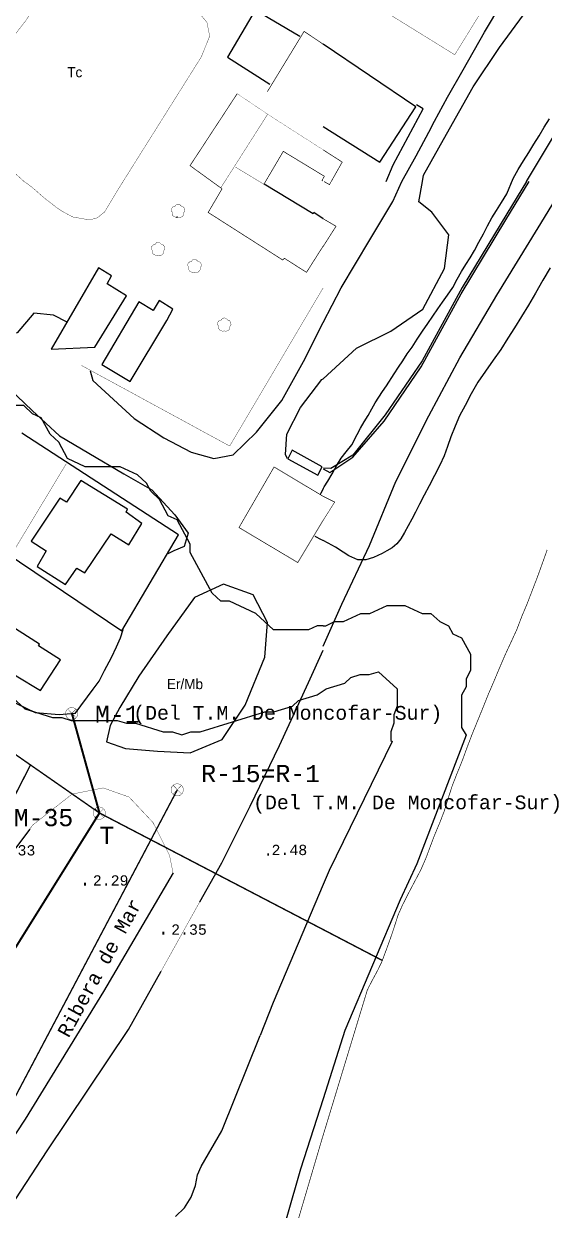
# Model space of a CAD drawing. Extents: x 743500 to 744300, y 4406200 to 4406700.
# Drawn here: x 743956.4 to 744032.2, y 4406350.3 to 4406523 of the extents above; entities that cross this region are included whole.
import ezdxf
from ezdxf.enums import TextEntityAlignment as Align

# ---------------------------------------------------------------- set-up
doc = ezdxf.new("R2010")
doc.units = 0
doc.header["$MEASUREMENT"] = 0
for name, color, linetype in [('10', 7, 'CONTINUOUS'), ('12', 7, 'CONTINUOUS'), ('13', 7, 'CONTINUOUS'), ('16', 7, 'CONTINUOUS'), ('18', 7, 'CONTINUOUS'), ('2', 7, 'CONTINUOUS'), ('21', 7, 'CONTINUOUS'), ('24', 7, 'CONTINUOUS'), ('32', 7, 'CONTINUOUS'), ('41', 7, 'CONTINUOUS'), ('42', 7, 'CONTINUOUS'), ('50', 7, 'CONTINUOUS'), ('51', 7, 'CONTINUOUS'), ('6', 7, 'CONTINUOUS')]:
    doc.layers.add(name, color=color, linetype=linetype)
doc.styles.add('MONOTXT', font='monotxt', dxfattribs={"height": 0.2})
doc.styles.get("Standard").update_dxf_attribs({"font": 'txt', "height": 0.2})

msp = doc.modelspace()

# ---------------------------------------------------------------- linework, layer by layer
at = {"layer": '10', "color": 7, "linetype": 'Continuous', "const_width": 0.05}
for points in [[(743963.4, 4406423.47), (743963.8299999998, 4406423.33), (743964.0199999998, 4406423.2), (743964.15, 4406423.03), (743964.26, 4406422.82), (743964.2899999998, 4406422.6), (743964.2899999998, 4406422.39), (743964.0999999999, 4406421.98), (743963.91, 4406421.82), (743963.7199999999, 4406421.71), (743963.5099999999, 4406421.66), (743963.2899999998, 4406421.66), (743963.07, 4406421.71), (743962.89, 4406421.82), (743962.6999999998, 4406421.98), (743962.51, 4406422.39), (743962.5300000001, 4406422.82), (743962.64, 4406423.03), (743962.7799999998, 4406423.2), (743962.97, 4406423.33), (743963.4, 4406423.47)], [(743962.8, 4406423.22), (743964.0499999998, 4406421.93)], [(743964.0199999998, 4406423.2), (743963.42, 4406422.58)], [(743978.76, 4406412.37), (743979.1900000002, 4406412.23), (743979.3799999999, 4406412.1), (743979.51, 4406411.93), (743979.6199999999, 4406411.72), (743979.6499999998, 4406411.5), (743979.6499999998, 4406411.29), (743979.4599999998, 4406410.88), (743979.27, 4406410.72), (743979.08, 4406410.61), (743978.8699999999, 4406410.56), (743978.65, 4406410.56), (743978.43, 4406410.61), (743978.25, 4406410.72), (743978.0600000002, 4406410.88), (743977.8699999999, 4406411.29), (743977.89, 4406411.72), (743978, 4406411.93), (743978.14, 4406412.1), (743978.33, 4406412.23), (743978.76, 4406412.37)], [(743979.3799999999, 4406412.1), (743978.14, 4406410.83)], [(743978.16, 4406412.12), (743979.4100000001, 4406410.83)], [(743967.4099999998, 4406408.97), (743967.8399999999, 4406408.83), (743968.03, 4406408.7), (743968.1600000001, 4406408.53), (743968.2699999998, 4406408.32), (743968.3000000002, 4406408.1), (743968.3000000002, 4406407.89), (743968.1099999999, 4406407.48), (743967.92, 4406407.32), (743967.73, 4406407.21), (743967.5199999998, 4406407.16), (743967.3000000002, 4406407.16), (743967.0799999998, 4406407.21), (743966.8999999998, 4406407.32), (743966.71, 4406407.48), (743966.52, 4406407.89), (743966.54, 4406408.32), (743966.6499999998, 4406408.53), (743966.79, 4406408.7), (743966.9799999999, 4406408.83), (743967.4099999998, 4406408.97)], [(743968.03, 4406408.7), (743966.79, 4406407.43)], [(743966.81, 4406408.72), (743968.06, 4406407.43)]]:
    msp.add_lwpolyline(points, dxfattribs=at)
at = {"layer": '12', "color": 7, "linetype": 'Continuous', "const_width": 0.2}
for points in [[(743846.95, 4406500), (743887.3099999998, 4406468.53), (743905.8499999999, 4406454.05), (743913.9, 4406446.23), (743934.41, 4406430.37), (743953.4, 4406417.85), (743967.44, 4406408.08), (743999.9999999999, 4406391.12)], [(743999.9999999999, 4406391.12), (744008.69, 4406386.59)]]:
    msp.add_lwpolyline(points, dxfattribs=at)
at = {"layer": '13', "color": 3, "linetype": 'Continuous', "const_width": 0.3}
for points in [[(743967.44, 4406408.08), (743963.42, 4406422.58)], [(743837.15, 4406200), (743843.4, 4406209.89), (743878.1299999999, 4406265.12), (743917.2299999999, 4406327.66), (743967.44, 4406408.08)]]:
    msp.add_lwpolyline(points, dxfattribs=at)
at = {"layer": '16', "color": 5, "linetype": 'Continuous', "const_width": 0.2}
msp.add_lwpolyline([(743978.79, 4406411.48), (743978.79, 4406411.48), (743942.89, 4406343.54), (743918.2499999999, 4406302.79), (743899.57, 4406273.13), (743852.5500000002, 4406200)], dxfattribs=at)
at = {"layer": '18', "color": 3, "linetype": 'Continuous', "const_width": 0.2}
msp.add_lwpolyline([(743866.2799999998, 4406257.78), (743901.23, 4406313.98), (743913.2800000001, 4406333.22), (743920.2499999999, 4406345.13), (743929.5, 4406361.27), (743942.14, 4406385.310000001), (743957.39, 4406415.060000001)], dxfattribs=at)
at = {"layer": '2', "color": 7, "linetype": 'Continuous'}
msp.add_3dface([(744299.9999999999, 4406200), (744299.9999999999, 4406700), (743500, 4406700), (743500, 4406200)], dxfattribs=at)
at = {"layer": '21', "color": 30, "linetype": 'Continuous'}
for points, elevation in [([(743999.9999999999, 4406455.27), (744000.14, 4406455.53), (744000.6799999998, 4406456.37), (744001.3499999999, 4406457.46), (744001.96, 4406458.62), (744002.66, 4406459.74), (744003.36, 4406460.63), (744004.17, 4406461.66), (744004.9599999998, 4406463.16), (744005.4699999999, 4406464.08), (744006.0099999999, 4406465), (744006.5799999998, 4406465.92), (744007.0899999999, 4406466.9), (744007.5899999999, 4406467.77), (744008.11, 4406468.59), (744008.6499999998, 4406469.41), (744009.2199999999, 4406470.24), (744010.3799999999, 4406472), (744011.0099999999, 4406472.95), (744011.63, 4406473.91), (744012.25, 4406474.9), (744012.9599999998, 4406475.88), (744013.7000000002, 4406477.03), (744014.4799999999, 4406478.2), (744015.2499999999, 4406479.31), (744016, 4406480.41), (744016.72, 4406481.44), (744017.42, 4406482.44), (744018.1399999999, 4406483.45), (744018.8899999999, 4406484.58), (744019.54, 4406485.78), (744020.18, 4406486.91), (744020.79, 4406487.9), (744021.4099999998, 4406488.86), (744022.0399999998, 4406489.95), (744022.7099999998, 4406491.16), (744023.3499999999, 4406492.38), (744023.9599999998, 4406493.53), (744024.5799999998, 4406494.69), (744025.2699999998, 4406495.78), (744025.9799999999, 4406496.96), (744026.76, 4406498.21), (744026.76, 4406498.21), (744027.68, 4406500.42), (744028.43, 4406501.75), (744029.2099999998, 4406503), (744029.9599999998, 4406504.23), (744030.7, 4406505.42), (744031.4599999998, 4406506.66), (744032.2099999998, 4406507.88), (744032.9599999998, 4406509.13)], 1), ([(744033.09, 4406487.41), (744032.02, 4406485.63), (744030.96, 4406483.75), (744029.92, 4406481.99), (744027.8999999998, 4406478.7), (744026.92, 4406477.17), (744025.87, 4406475.54), (744024.7599999999, 4406473.98), (744023.6499999998, 4406472.41), (744022.5599999998, 4406470.78), (744021.59, 4406469.07), (744020.71, 4406467.4)], 1), ([(743999.9999999999, 4406435.33), (743999.9999999999, 4406435.34), (743999.14, 4406435.34), (743997.8699999999, 4406434.74), (743992.76, 4406434.74), (743990.2099999998, 4406437.12), (743986.3899999999, 4406438.9), (743985.11, 4406438.9), (743983.8399999999, 4406440.08), (743980.65, 4406446.01), (743980.65, 4406447.2), (743978.73, 4406450.76), (743977.4599999998, 4406451.35), (743976.1799999998, 4406453.73), (743974.9100000001, 4406454.91), (743974.27, 4406456.1), (743972.9999999999, 4406457.28), (743970.4400000002, 4406458.47), (743965.34, 4406458.47), (743962.79, 4406459.66), (743961.52, 4406462.03), (743960.24, 4406463.22), (743958.9699999999, 4406465.59), (743957.69, 4406466.18), (743956.4199999998, 4406467.37), (743955.1399999999, 4406467.37)], 1), ([(744020.71, 4406467.4), (744019.89, 4406465.87), (744019.2199999999, 4406464.36), (744018.5999999999, 4406462.83), (744018.1299999999, 4406461.4), (744017.6399999999, 4406460.06), (744017.0099999999, 4406458.69), (744016.2399999999, 4406457.2), (744015.4500000002, 4406455.71), (744014.7099999998, 4406454.32), (744014.05, 4406453.02), (744013.4599999998, 4406451.86), (744012.92, 4406450.84), (744012.41, 4406449.87), (744011.88, 4406448.9), (744011.3299999998, 4406447.99), (744010.74, 4406447.25), (744010.06, 4406446.67), (744009.31, 4406446.23), (744008.6, 4406445.84), (744007.3499999999, 4406445.29), (744006.2199999999, 4406444.92), (744005.0799999998, 4406444.95), (744003.76, 4406445.5), (744002.92, 4406446.06), (744001.81, 4406446.78), (744000.7599999999, 4406447.33), (743999.9999999999, 4406447.72), (743999.9999999999, 4406447.71)], 1), ([(743999.9999999999, 4406455.27), (743999.6599999998, 4406454.63), (743999.5799999998, 4406454.46)], 3), ([(743999.9999999999, 4406447.71), (743999.9999999999, 4406447.72), (743999.79, 4406447.83), (743998.8399999999, 4406448.33)], 3), ([(743999.9999999999, 4406435.33), (743999.9999999999, 4406435.34), (744000.4199999998, 4406435.34), (744001.69, 4406435.93), (744002.97, 4406435.93), (744005.52, 4406437.12), (744006.79, 4406437.12), (744009.34, 4406438.3), (744011.8900000001, 4406438.3), (744014.4400000002, 4406437.12), (744015.7199999999, 4406437.12), (744017, 4406435.93), (744018.2699999998, 4406435.34), (744018.9099999998, 4406434.15), (744020.18, 4406433.56), (744021.46, 4406431.18), (744021.46, 4406428.81), (744020.82, 4406427.62), (744020.82, 4406426.44), (744020.18, 4406425.25), (744020.18, 4406420.51), (744020.8599999999, 4406419.43), (744013.6499999998, 4406400.68), (744011.23, 4406395.42), (744003.17, 4406376.43), (743999.9999999999, 4406366.47), (743999.9999999999, 4406366.46)], 1), ([(743999.9999999999, 4406425.84), (743999.9999999999, 4406425.85), (744000.47, 4406426.14), (744003.15, 4406426.97), (744004.05, 4406427.8), (744005.3899999999, 4406428.22), (744006.7399999999, 4406428.22), (744008.0799999998, 4406428.64), (744010.7699999998, 4406426.14), (744010.7699999998, 4406423.64), (744010.3200000002, 4406422.39), (744010.3200000002, 4406421.14), (744009.8699999999, 4406419.89), (744009.8699999999, 4406418.64), (744010.0799999998, 4406418.48), (744000.87, 4406399.72), (743999.9999999999, 4406397.66)], 2), ([(743954.7899999998, 4406424.89), (743956.5799999998, 4406423.22), (743960.61, 4406421.97), (743961.96, 4406421.97), (743963.3000000002, 4406421.560000001), (743970.02, 4406421.560000001), (743971.3599999999, 4406421.14), (743972.7, 4406421.14), (743976.7299999999, 4406419.89), (743978.0799999998, 4406419.89), (743979.42, 4406419.47), (743980.7600000001, 4406419.89), (743982.1099999999, 4406419.89), (743991.5099999999, 4406422.81), (743992.8499999999, 4406422.81), (743995.54, 4406423.64), (743996.4399999998, 4406424.47), (743999.12, 4406425.3), (743999.9999999999, 4406425.85), (743999.9999999999, 4406425.84)], 2), ([(743999.9999999999, 4406397.66), (743992.7499999999, 4406380.48), (743990.8299999998, 4406375.7)], 2), ([(743978.49, 4406349.34), (743979.81, 4406350.61), (743980.77, 4406352.18), (743981.43, 4406353.85), (743981.73, 4406355.4), (743982.2499999999, 4406356.65), (743985.2499999999, 4406361.82), (743990.8299999998, 4406375.7)], 2), ([(743999.9999999999, 4406366.47), (743996.74, 4406356.23), (743990.9599999998, 4406336.1), (743987.4, 4406315.19), (743986.9, 4406305.05), (743986.4699999999, 4406284.86), (743987.28, 4406264.66), (743986.86, 4406243.23), (743984.3, 4406235.43), (743968.7699999998, 4406220.82), (743965.95, 4406219.39), (743945.8899999999, 4406214.16), (743925.18, 4406210.1), (743918.98, 4406208.07), (743917.5799999998, 4406207.43), (743916.2599999999, 4406206.61), (743908.2099999998, 4406200)], 1)]:
    msp.add_lwpolyline(points, dxfattribs=dict(at, elevation=elevation))
at = {"layer": '32', "color": 5, "linetype": 'Continuous', "const_width": 0.1}
msp.add_lwpolyline([(743999.9999999999, 4406361.12), (743999.9999999999, 4406361.13), (744006.4299999998, 4406382.25), (744006.68, 4406382.79), (744007.2899999998, 4406383.95), (744007.95, 4406385.17), (744008.54, 4406386.38), (744009.05, 4406387.74), (744009.56, 4406389.12), (744010.04, 4406390.48), (744010.48, 4406391.82), (744010.92, 4406393.21), (744011.58, 4406394.7), (744012.3799999999, 4406396.28), (744013.2999999998, 4406398.02), (744014.2299999999, 4406399.79), (744014.9899999999, 4406401.52), (744015.61, 4406403.19), (744016.2599999999, 4406404.91), (744016.9699999999, 4406406.59), (744017.6399999999, 4406408.33), (744018.24, 4406410.27), (744018.84, 4406412.12), (744019.56, 4406413.94), (744020.31, 4406415.79), (744021, 4406417.69), (744021.73, 4406419.59), (744022.5099999999, 4406421.5), (744023.28, 4406423.38), (744024.06, 4406425.34), (744024.9199999998, 4406427.33), (744025.75, 4406429.310000001), (744026.5299999998, 4406431.12), (744027.3799999999, 4406432.95), (744028.2199999999, 4406434.78), (744028.9300000002, 4406436.65), (744029.72, 4406438.53), (744031.2599999999, 4406442.53), (744031.98, 4406444.53), (744032.6399999999, 4406446.38)], dxfattribs=at)
at = {"layer": '32', "color": 5, "linetype": 'Continuous', "const_width": 0.1, "elevation": 1}
msp.add_lwpolyline([(743999.9999999999, 4406361.13), (743999.85, 4406360.64), (743994.02, 4406340.9), (743990.3999999998, 4406321.07), (743988.8, 4406300.67), (743988.4599999998, 4406280.64), (743991.01, 4406260.33), (743992.3599999999, 4406253.8), (743992.49, 4406252.560000001), (743994.15, 4406242.76), (743994.15, 4406241.62), (743994.59, 4406240.54), (743994.78, 4406236.38), (743994.66, 4406235.310000001), (743994.3799999999, 4406234.23), (743993.8799999999, 4406233.16), (743988.25, 4406225.95), (743973.8200000002, 4406214.83), (743972.5999999999, 4406214.15), (743952.06, 4406208.2), (743932.2999999998, 4406202.86), (743924.3499999999, 4406200)], dxfattribs=at)
at = {"layer": '41', "color": 1, "linetype": 'Continuous', "const_width": 0.05}
for points, elevation in [([(743999.9999999999, 4406530.3), (744019.1800000002, 4406518.44), (744024.34, 4406526.8), (744000.3100000002, 4406541.66), (743999.9999999999, 4406541.16)], 1.59), ([(743954.4200000002, 4406445.34), (743962.62, 4406458.95)], 3.73)]:
    msp.add_lwpolyline(points, dxfattribs=dict(at, elevation=elevation))
at = {"layer": '41', "color": 3, "linetype": 'Continuous', "extrusion": (0.0006175568000223998, -0.0005187976000188176, 0.9999996747362716), "const_width": 0.05, "elevation": -1824.738289}
msp.add_lwpolyline([(743956.306956693, 4406499.646338034), (743945.866952508, 4406509.086338609), (743956.5569504695, 4406523.056340152), (743960.7569496688, 4406529.096340685), (743965.4869487667, 4406536.396341218), (743981.996951794, 4406523.936342997), (743982.9469577884, 4406522.806338266), (743983.3469577121, 4406520.796338663), (743982.1269579448, 4406517.77633868), (743970.7369601168, 4406499.64633747)], dxfattribs=at)
at = {"layer": '41', "color": 1, "linetype": 'Continuous', "extrusion": (0, -1, 0), "const_width": 0.05, "elevation": -4406521.83}
msp.add_lwpolyline([(743997.2299999999, 11.38), (743997.22, 4.48)], dxfattribs=at)
at = {"layer": '41', "color": 1, "linetype": 'Continuous', "extrusion": (0.8519650665089687, -0.523598630105512, 0), "const_width": 0.05, "elevation": -1673396.729659}
msp.add_lwpolyline([(4143749.566110304, 3.26), (4143728.309370195, 3.18)], dxfattribs=at)
at = {"layer": '41', "color": 3, "linetype": 'Continuous', "extrusion": (-5.899590000272254e-05, 0.001358906300062711, 0.9999990749461479), "const_width": 0.05, "elevation": 5946.045757}
msp.add_lwpolyline([(743956.4488180024, 4406495.988465928), (743957.2888185908, 4406495.39845295), (743958.1188185894, 4406494.718453644), (743958.888818588, 4406494.028454343), (743959.6688185865, 4406493.358455024), (743960.4688185852, 4406492.768455633), (743961.2188185839, 4406492.158456257), (743961.9988185824, 4406491.64845679), (743963.51881858, 4406490.828457668), (743965.9788185756, 4406490.388458272), (743967.0988185738, 4406490.688458085), (743968.1588185718, 4406491.518457403), (743969.0888185701, 4406493.058456056), (743969.6188185693, 4406493.938455285), (743970.1688185682, 4406494.858454481), (743970.7588185671, 4406495.778453678), (743970.878818567, 4406495.988453494)], dxfattribs=at)
at = {"layer": '41', "color": 1, "linetype": 'Continuous', "extrusion": (0.8520287033804516, -0.5234950702879893, 0), "const_width": 0.05, "elevation": -1672892.700134}
msp.add_lwpolyline([(4143931.893818528, 5.15), (4143917.070374257, 5.09)], dxfattribs=at)
at = {"layer": '41', "color": 1, "linetype": 'Continuous', "extrusion": (-0.8608049645864316, 0.5089349790919779, 0), "const_width": 0.05, "elevation": 1602175.198063}
msp.add_lwpolyline([(-4171771.349837034, 3.47), (-4171789.367855792, 3.5)], dxfattribs=at)
at = {"layer": '41', "color": 1, "linetype": 'Continuous', "extrusion": (0.4766481446141657, 0.8790941623261261, 0), "const_width": 0.05, "elevation": 4228328.072525}
msp.add_lwpolyline([(1446324.574636046, 4.63), (1446297.216929636, 3.72)], dxfattribs=at)
at = {"layer": '41', "color": 1, "linetype": 'Continuous', "extrusion": (0.09595438359653581, -0.05846636109788923, 0.9936671680641261), "const_width": 0.05, "elevation": -186237.603723}
msp.add_lwpolyline([(4150077.938011119, 1647015.004116566), (4150079.15125414, 1646990.351986002), (4150105.868942529, 1646990.707973447)], dxfattribs=at)
at = {"layer": '41', "color": 1, "linetype": 'Continuous'}
for points in [[(743996.5999999999, 4406521.12, 11.15), (743990.0999999999, 4406524.92, 3.62), (743986.0799999998, 4406518.07, 3.17), (743992.27, 4406514.16, 11.81)], [(744009.1700000002, 4406500, 3.5), (744010.2000000002, 4406502.42, 1.53), (744014.57, 4406510.55, 11.36), (744013.5999999999, 4406511.16, 11.32), (744013.5999999999, 4406511.16, 11.32)], [(743999.9999999999, 4406458.19, 4.25), (744001.0099999999, 4406457.66, 3.58), (744004.3499999999, 4406459.86, 3.39), (744008.8999999998, 4406465.13, 3.39), (744014.3, 4406473, 3.39), (744020.13, 4406483.66, 3.53), (744026.6299999999, 4406494.4, 3.53), (744030.0099999999, 4406500, 3.53)], [(743951.56, 4406447.45, 5.38), (743970.7099999998, 4406434.59, 3.91), (743978.9699999999, 4406448.57, 4.17), (743956.1199999999, 4406463.36, 4.73), (743956.1199999999, 4406463.36, 4.73)]]:
    msp.add_polyline3d(points, dxfattribs=at)
at = {"layer": '42', "color": 7, "linetype": 'Continuous'}
msp.add_line((743978.8599999999, 4406494.8, 5.73), (743978.6299999999, 4406494.75, 5.73), dxfattribs=at)
at = {"layer": '42', "color": 3, "linetype": 'Continuous', "const_width": 0.05}
for points, elevation in [([(743978.6299999999, 4406494.75), (743978.1700000002, 4406494.96), (743978.0299999998, 4406495.22), (743978.04, 4406495.51), (743977.91, 4406495.75), (743977.91, 4406496.03), (743978.1300000001, 4406496.29), (743978.45, 4406496.39), (743978.6099999999, 4406496.61), (743978.8699999999, 4406496.69), (743979.1500000001, 4406496.62), (743979.35, 4406496.4), (743979.63, 4406496.31), (743979.8399999999, 4406496.03), (743979.8699999999, 4406495.72), (743979.68, 4406495.4), (743979.68, 4406495.13), (743979.49, 4406494.87), (743979.1299999999, 4406494.74), (743978.8599999999, 4406494.8), (743978.6299999999, 4406494.75)], 5.73), ([(743975.7199999999, 4406489.2), (743975.26, 4406489.41), (743975.1199999999, 4406489.67), (743975.1299999999, 4406489.96), (743975, 4406490.2), (743975, 4406490.48), (743975.2199999999, 4406490.74), (743975.5400000002, 4406490.84), (743975.7000000002, 4406491.060000001), (743975.9599999998, 4406491.14), (743976.2399999999, 4406491.07), (743976.4400000002, 4406490.85), (743976.72, 4406490.76), (743976.9299999998, 4406490.48), (743976.96, 4406490.17), (743976.7699999998, 4406489.85), (743976.7699999998, 4406489.58), (743976.5799999998, 4406489.32), (743976.2199999999, 4406489.19), (743975.95, 4406489.25), (743975.7199999999, 4406489.2)], 5.73), ([(743981.03, 4406486.73), (743980.57, 4406486.94), (743980.4300000002, 4406487.2), (743980.44, 4406487.49), (743980.3099999998, 4406487.73), (743980.3099999998, 4406488.01), (743980.53, 4406488.27), (743980.85, 4406488.37), (743981.0099999999, 4406488.59), (743981.2700000001, 4406488.67), (743981.5500000002, 4406488.6), (743981.7499999999, 4406488.38), (743982.0299999998, 4406488.29), (743982.24, 4406488.01), (743982.2699999998, 4406487.7), (743982.0799999998, 4406487.38), (743982.0799999998, 4406487.11), (743981.89, 4406486.85), (743981.5300000001, 4406486.72), (743981.2599999999, 4406486.78), (743981.03, 4406486.73)], 5.73), ([(743985.36, 4406478.2), (743984.8999999998, 4406478.41), (743984.76, 4406478.67), (743984.77, 4406478.96), (743984.6399999999, 4406479.2), (743984.6399999999, 4406479.48), (743984.8599999999, 4406479.74), (743985.1800000002, 4406479.84), (743985.34, 4406480.06), (743985.6, 4406480.14), (743985.8799999999, 4406480.07), (743986.0799999998, 4406479.85), (743986.36, 4406479.76), (743986.5700000002, 4406479.48), (743986.5999999999, 4406479.17), (743986.4099999998, 4406478.85), (743986.4099999998, 4406478.58), (743986.22, 4406478.32), (743985.8599999999, 4406478.19), (743985.59, 4406478.25), (743985.36, 4406478.2)], 5.74)]:
    msp.add_lwpolyline(points, dxfattribs=dict(at, elevation=elevation))
at = {"layer": '51', "color": 1, "linetype": 'Continuous', "extrusion": (-0.01141904139945448, -0.01697425079918909, 0.9997907182522369), "const_width": 0.1, "elevation": -83281.76450599999}
msp.add_lwpolyline([(-1842303.502420136, 4070618.672274569), (-1842306.816782819, 4070618.672274569), (-1842306.360586517, 4070608.407218069)], dxfattribs=at)
at = {"layer": '51', "color": 1, "linetype": 'Continuous'}
for points, const_width, elevation in [([(743987.5, 4406512.78), (743980.63, 4406502.3), (743985.29, 4406498.93)], 0.1, 4.93), ([(743991.9299999998, 4406509.78), (743985.0999999999, 4406499.06)], 0.05, 5), ([(743987.2, 4406502.12), (743991.4199999998, 4406499.57), (743991.4199999998, 4406499.57)], 0.05, 5), ([(743999.9999999999, 4406500.87), (744000.1900000002, 4406500.75), (743999.9999999999, 4406500.42)], 0.1, 3.53), ([(743999.9999999999, 4406500.41), (743999.9999999999, 4406500.42)], 0.1, 3.53), ([(743999.9999999999, 4406500.42), (743999.9999999999, 4406500.41)], 0.1, 3.53), ([(743999.9999999999, 4406494.58), (744001.89, 4406493.48), (743999.9999999999, 4406490.51)], 0.1, 5), ([(743999.9999999999, 4406490.51), (743999.9699999999, 4406490.47)], 0.1, 5)]:
    msp.add_lwpolyline(points, dxfattribs=dict(at, const_width=const_width, elevation=elevation))
at = {"layer": '51', "color": 1, "linetype": 'Continuous', "extrusion": (0.5245369725270188, 0.7823998517403014, 0.3357252395172932), "const_width": 0.1, "elevation": 3837905.551758}
msp.add_lwpolyline([(1835820.176953031, -1367868.462845597), (1835829.758913356, -1367867.868340496), (1835835.10907948, -1367867.942653633)], dxfattribs=at)
at = {"layer": '51', "color": 1, "linetype": 'Continuous', "extrusion": (0.5305632141049089, 0.8476453715078428, 0), "const_width": 0.1, "elevation": 4129895.142085}
msp.add_lwpolyline([(1707292.446749991, 11.17), (1707282.890866986, 11.27)], dxfattribs=at)
at = {"layer": '51', "color": 1, "linetype": 'Continuous', "extrusion": (-0.8460915180118669, 0.5330376564074762, 0), "const_width": 0.05, "elevation": 1719345.607228}
msp.add_lwpolyline([(-4124882.489230294, 3.58), (-4124886.034946018, 3.47)], dxfattribs=at)
at = {"layer": '51', "color": 1, "linetype": 'Continuous', "extrusion": (0.02556350970076844, 0.00799309740024027, 0.9996412443300493), "const_width": 0.1, "elevation": 54244.370604}
msp.add_lwpolyline([(3983675.511071207, -2024394.449723794), (3983680.589026518, -2024389.969436988), (3983676.874968159, -2024385.862507417)], dxfattribs=at)
at = {"layer": '51', "color": 1, "linetype": 'Continuous', "extrusion": (0.04484810999958601, -0.03606640169966708, 0.9983425572907845), "const_width": 0.1, "elevation": -125555.338768}
msp.add_lwpolyline([(3900122.345551168, 2178086.675818626), (3900125.545796816, 2178087.197093778), (3900125.192248135, 2178090.498503073)], dxfattribs=at)
at = {"layer": '51', "color": 1, "linetype": 'Continuous', "extrusion": (-0.4299282901133075, 0.2480355519076774, 0.8681244325268709), "const_width": 0.1, "elevation": 773105.180459}
msp.add_lwpolyline([(-4188640.654217965, -1352175.950552696), (-4188640.354051345, -1352175.950552696), (-4188640.351053011, -1352175.749080589)], dxfattribs=at)
at = {"layer": '51', "color": 1, "linetype": 'Continuous', "extrusion": (0.4740998245914395, 0.8804710990841018, 0), "const_width": 0.1, "elevation": 4232526.229251}
msp.add_lwpolyline([(1434050.412507464, 3.63), (1434050.264859233, 3.71)], dxfattribs=at)
at = {"layer": '51', "color": 1, "linetype": 'Continuous', "extrusion": (-0.4211003132951777, 0.2380132205972743, 0.8752281033899771), "const_width": 0.1, "elevation": 735509.815921}
msp.add_lwpolyline([(-4202225.81163824, -1330827.555372503), (-4202225.80482514, -1330826.501022664), (-4202226.333218933, -1330826.501022664)], dxfattribs=at)
at = {"layer": '51', "color": 1, "linetype": 'Continuous', "extrusion": (-0.000832387500006477, -0.0008419709000065514, 0.9999992991077811), "const_width": 0.1, "elevation": -4322.526167}
msp.add_lwpolyline([(743999.7480043053, 4406488.492474289), (743997.3379968163, 4406484.692468905), (743994.1179979319, 4406486.742470434), (743993.8679980184, 4406486.492470698), (743983.0180017772, 4406493.41247585), (743985.0380010776, 4406496.852473215)], dxfattribs=at)
at = {"layer": '51', "color": 1, "linetype": 'Continuous', "extrusion": (-0.01074707760014665, -0.006251297600085304, 0.9999227078136448), "const_width": 0.1, "elevation": -35536.552378}
msp.add_lwpolyline([(743957.0884836391, 4406318.127916766), (743949.958358059, 4406322.388000008), (743944.8474709792, 4406313.57782786)], dxfattribs=at)
at = {"layer": '51', "color": 1, "linetype": 'Continuous', "extrusion": (0.7585189502964673, 0.005537910399974208, 0.6516274499969651), "const_width": 0.1, "elevation": 588744.120391}
msp.add_lwpolyline([(4400904.980670011, -505757.0091321897), (4400904.118354384, -505759.5930462286), (4400901.450764089, -505756.969582485)], dxfattribs=at)
at = {"layer": '51', "color": 1, "linetype": 'Continuous', "extrusion": (-0.01690794420045459, 0.01667334570044829, 0.9997180207268787), "const_width": 0.1, "elevation": 60896.123176}
msp.add_lwpolyline([(-3659911.865504079, -2563523.53757641), (-3659914.251578797, -2563513.851790566), (-3659921.186087575, -2563515.53627506)], dxfattribs=at)
at = {"layer": '51', "color": 1, "linetype": 'Continuous'}
for points in [[(743999.9999999999, 4406508, 11.27), (744008.25, 4406502.83, 11.38), (744013.5000000001, 4406510.88, 11.38), (743999.9999999999, 4406519.99, 11.38)], [(743999.9999999999, 4406494.58, 6.91), (743998.67, 4406495.49, 6.91), (743998.5599999998, 4406495.31, 6.91), (743991.4, 4406499.61, 5.66)], [(743960.3799999999, 4406475.58, 6.64), (743966.75, 4406475.9, 8.71), (743971.3599999999, 4406483.33, 8.84), (743968.5499999998, 4406485.09, 8.98), (743969.17, 4406486.28, 5.42), (743967.3000000002, 4406487.44, 5.42), (743960.3799999999, 4406475.58, 6.64)], [(743967.7799999998, 4406473.34, 5.59), (743971.92, 4406470.87, 5.69), (743977.23, 4406479.78, 4.6), (743978.1099999999, 4406481.41, 4.33), (743976.13, 4406482.66, 4.03), (743975.25, 4406481.24, 5.69), (743973.15, 4406482.46, 5.49), (743967.7799999998, 4406473.34, 5.59)], [(743994.8499999999, 4406459.65, 4.94), (743999.2500000001, 4406457.23, 4.69), (743999.8899999999, 4406458.45, 4.69), (743995.5099999999, 4406460.87, 4.69), (743994.8499999999, 4406459.65, 4.69)], [(743958.38, 4406443.95, 6.1), (743962.4999999999, 4406441.32, 6.07), (743964.1299999999, 4406443.7, 6.86), (743965.3, 4406443.03, 6.86), (743969.1399999999, 4406448.7, 6.89), (743971.7099999998, 4406447.13, 6.5), (743973.6099999999, 4406450.23, 6.31), (743971.3299999998, 4406451.88, 7.01), (743971.5099999999, 4406452.28, 7.01), (743964.7199999999, 4406456.49, 7.01), (743962.6599999998, 4406453.31, 8.02), (743961.65, 4406453.92, 6.62), (743957.5099999999, 4406447.63, 6.52), (743959.6800000002, 4406446.24, 6.88), (743958.38, 4406443.95, 6.1)], [(743940.6199999999, 4406437.66, 6.75), (743950.3499999999, 4406431.36, 6.59), (743955.33, 4406428.03, 6.53), (743958.8299999998, 4406425.91, 6.4), (743961.7399999999, 4406430.36, 6.19), (743958.56, 4406432.4, 6.19), (743958.6799999998, 4406432.63, 6.19), (743943.8299999998, 4406442.13, 6.56), (743940.6199999999, 4406437.66, 6.75)]]:
    msp.add_polyline3d(points, dxfattribs=at)
at = {"layer": '6', "color": 7, "linetype": 'Continuous', "const_width": 0.05}
for points, elevation in [([(743999.9999999999, 4406479.47), (743999.9999999999, 4406479.46)], 2.91), ([(743957.7499999999, 4406406.36), (743957.2900000002, 4406405.74)], 2.9), ([(743982.0400000002, 4406395.15), (743976.41, 4406385.04)], 2.91), ([(743982.0400000002, 4406395.15), (743982.0600000002, 4406395.18)], 2.91)]:
    msp.add_lwpolyline(points, dxfattribs=dict(at, elevation=elevation))
at = {"layer": '6', "color": 7, "linetype": 'Continuous', "extrusion": (-1, 0, 0), "const_width": 0.05, "elevation": -744000}
for points in [[(-4406479.46, 2.89), (-4406479.47, 2.91)], [(-4406431.75, 2.94), (-4406431.76, 2.99)]]:
    msp.add_lwpolyline(points, dxfattribs=at)
at = {"layer": '6', "color": 7, "linetype": 'Continuous', "extrusion": (-0.447213587179958, 0.894427195159916, 0), "const_width": 0.05, "elevation": 3608540.847635}
msp.add_lwpolyline([(-2636087.64320434, 5), (-2636087.66556502, 2.11)], dxfattribs=at)
at = {"layer": '6', "color": 7, "linetype": 'Continuous', "extrusion": (0.0001791556999987711, 0.0008025688999944951, 0.9999996618931408), "const_width": 0.05, "elevation": 3672.423016}
msp.add_lwpolyline([(743978.1375766317, 4406397.831742002), (743977.6275784315, 4406400.391749276), (743975.22757847, 4406405.161748085), (743971.7375785259, 4406408.871747392), (743967.9675785865, 4406410.201747506), (743963.4475786589, 4406409.301748445), (743957.7375787506, 4406404.831750706)], dxfattribs=at)
at = {"layer": '6', "color": 7, "linetype": 'Continuous', "extrusion": (0.00076368450001287, 0.001215381100020482, 0.9999989698168525), "const_width": 0.05, "elevation": 5926.31554}
msp.add_lwpolyline([(743977.930988468, 4406395.411720987), (743977.4209962536, 4406397.971731723), (743975.0209969535, 4406402.741730428), (743971.5309979711, 4406406.451730928), (743967.7609990706, 4406407.781733444), (743963.2410003886, 4406406.881738304)], dxfattribs=at)
at = {"layer": '6', "color": 7, "linetype": 'Continuous'}
for points in [[(744029.61, 4406500, 1.56), (744034.1299999999, 4406507.5, 1.56), (744041.75, 4406519.36, 1.67), (744048.81, 4406531.41, 1.67), (744055.3100000002, 4406542.45, 1.67), (744061.3899999999, 4406553.03, 1.67), (744067.77, 4406563.95, 1.67), (744074.16, 4406574.83, 1.67), (744081.05, 4406587.24, 1.67), (744086.35, 4406596.34, 1.67), (744091.1700000002, 4406604.8, 1.67), (744096.56, 4406613.95, 1.68), (744102.2099999998, 4406623.5, 1.68), (744105.05, 4406628.41, 1.68)], [(744014.4699999999, 4406500, 0.4), (744014.64, 4406500.92, 0.4), (744018, 4406506.87, 0.4), (744021.8499999999, 4406513.78, 0.4), (744025.68, 4406519.5, 0.4), (744029.1799999998, 4406524.25, 0.58), (744032.92, 4406528.04, 0.63), (744035.5500000002, 4406532.08, 0.77), (744036.8799999999, 4406536.07, 0.84), (744037.3099999998, 4406539.54, 0.84), (744036.2799999998, 4406542.69, 6.13), (744035.43, 4406544.21, 7.4), (744034.55, 4406544.98, 7.44)], [(744011.46, 4406500, 0.86), (744013.5599999998, 4406503.75, 0.84), (744015.39, 4406507.17, 0.72), (744016.25, 4406508.79, 0.72), (744018.1299999999, 4406512.29, 0.58), (744020.4, 4406516.23, 0.58), (744023.5299999998, 4406521.75, 0.58), (744026.0600000002, 4406525.96, 0.58), (744029.02, 4406529.83, 0.58), (744031.27, 4406532.86, 0.66), (744031.47, 4406533.29, 0.7), (744031.8499999999, 4406533.99, 2.62), (744032.1500000001, 4406536.33, 7.72), (744031.4599999998, 4406537.96, 8.4), (744031.0399999998, 4406538.59, 8.12)], [(743962.73, 4406479.5, 8.9), (743960.7599999999, 4406480.54, 4.01), (743957.86, 4406480.83, 3.1), (743955.4599999998, 4406477.98, 2.69), (743952.1, 4406477.69, 2.24), (743947.45, 4406476.79, 2.15), (743941.8899999999, 4406475.44, 2.11), (743935.8899999999, 4406473.52, 2.11), (743929.88, 4406471.49, 2.1), (743925.45, 4406469.21, 2.1), (743919.55, 4406468.21, 2.1), (743914.4899999999, 4406467.24, 2.1), (743909.91, 4406465.57, 2.15), (743905.4, 4406465.42, 2.3), (743904.6599999998, 4406474.57, 2.48), (743908.1499999998, 4406481.48, 2.85), (743912.1399999999, 4406489.46, 2.85), (743916.6800000002, 4406496.37, 2.85), (743919.0899999999, 4406500, 2.85)], [(743999.9999999999, 4406479.47, 2.91), (744000.01, 4406479.49, 2.91), (744002.65, 4406484.5, 2.89), (744006.79, 4406491.49, 2.9), (744010.17, 4406497.07, 2.84), (744011.46, 4406500, 0.86)], [(743999.9999999999, 4406432.34, 1.01), (744002.75, 4406438.48, 1.12), (744006.7799999998, 4406446.99, 1.15), (744010.5999999999, 4406456.32, 1.51), (744015.3999999998, 4406465.91, 1.56), (744019.9299999998, 4406474.32, 1.56), (744025.31, 4406483.45, 1.48), (744031.3399999999, 4406493.25, 1.41), (744035.47, 4406500, 1.41)], [(743999.9999999999, 4406471.29, 2.11), (744004.8799999999, 4406475.75, 0.71), (744009.88, 4406478.2, 0.71), (744014.55, 4406481.41, 0.72), (744017.67, 4406487.34, 0.72), (744018.33, 4406492.25, 0.7), (744015.8299999998, 4406495.54, 0.61), (744013.9300000002, 4406497.04, 0.42), (744014.4699999999, 4406500, 0.4)], [(744029.61, 4406500, 1.56), (744026.77, 4406495.28, 1.56), (744020.2699999998, 4406484.55, 1.56), (744014.4400000002, 4406473.88, 1.42), (744009.04, 4406466.01, 1.42), (744004.3499999999, 4406460.16, 5), (744001.15, 4406458.2, 5), (744000.06, 4406458.27, 5)], [(743966.0999999999, 4406472.42, 3.22), (743966.4599999998, 4406471.03, 2.95), (743972.4999999999, 4406465.5, 2.6), (743976.79, 4406462.66, 2.43), (743980.78, 4406460.62, 2.5), (743984.0899999999, 4406459.66, 2.59), (743986.9199999998, 4406460.23, 2.65), (743990.3299999998, 4406463.49, 2.65), (743994.0099999999, 4406468.13, 2.65), (743997.1499999998, 4406473.810000001, 2.89), (743999.9999999999, 4406479.47, 2.91)], [(743953.2699999998, 4406470.82, 2.3), (743957.64, 4406466.66, 2.51), (743961.6199999999, 4406462.99, 2.47), (743965.89, 4406460.45, 2.45), (743970.9799999999, 4406457.42, 2.45), (743975.04, 4406455.12, 2.48), (743978.42, 4406451.49, 2.49), (743980.36, 4406448.82, 2.61), (743979.77, 4406446.86, 3.2), (743978.26, 4406446.25, 4.3), (743977.4, 4406445.79, 4.31)], [(743994.84, 4406459.63, 4.69), (743994.54, 4406460.24, 3.09), (743994.7099999998, 4406463.21, 2.85), (743996.7299999999, 4406467.08, 2.7), (743999.84, 4406471.17, 2.68), (743999.9999999999, 4406471.29, 2.68)], [(743968.46, 4406418.44, 2.65), (743971.2499999999, 4406417.45, 2.65), (743975.88, 4406417.09, 2.65), (743980.63, 4406416.82, 2.65), (743985.3, 4406418.78, 2.65), (743988.66, 4406423.78, 2.65), (743991.4999999999, 4406430.74, 2.65), (743991.8899999999, 4406435.82, 2.79), (743989.8099999998, 4406439.82, 2.79), (743985.5100000001, 4406441.38, 2.78), (743981.28, 4406439.45, 2.78), (743977.2599999999, 4406433.87, 2.75), (743973.18, 4406427.98, 2.57), (743970.4099999998, 4406423.41, 2.41), (743969.01, 4406420.83, 2.39), (743968.46, 4406418.44, 2.65)], [(743963.91, 4406422.560000001, 3.8), (743966.53, 4406426.11, 3.94), (743967.38, 4406427.28, 3.94), (743968.17, 4406428.81, 3.94), (743969.1999999998, 4406430.7, 3.94), (743969.92, 4406432.28, 3.94), (743970.51, 4406433.59, 3.94), (743970.88, 4406434.78, 3.82)], [(743982.0400000002, 4406395.15, 2.91), (743985.2399999999, 4406400.84, 2.6), (743989.3899999999, 4406409.09, 2.71), (743993.64, 4406417.9, 2.79), (743997.9000000001, 4406427.08, 2.91), (743999.9999999999, 4406431.76, 2.99)], [(743963.91, 4406422.560000001, 3.8), (743961.56, 4406422.37, 3.16), (743958.12, 4406422.65, 3.16), (743954.0999999999, 4406424.58, 3.15)], [(743957.28, 4406405.73, 2.89), (743944.8799999999, 4406389.27, 2.71), (743933.63, 4406371.91, 2.69), (743927.56, 4406360.93, 2.69), (743925.2299999999, 4406356.77, 2.69)], [(743978.15, 4406399.36, 2.7), (743968.01, 4406382.1, 2.7), (743956.63, 4406363.51, 2.55), (743948.8, 4406351.71, 2.44), (743945.9400000002, 4406347.25, 2.44), (743943.9599999998, 4406344.17, 2.44)], [(743948.5700000002, 4406341.47, 2.57), (743949.82, 4406343.810000001, 2.57), (743950.5299999998, 4406344.77, 2.58), (743959.84, 4406358.91, 2.7), (743971.6900000002, 4406376.56, 2.91), (743976.4199999998, 4406385.05, 2.91)]]:
    msp.add_polyline3d(points, dxfattribs=at)

# ---------------------------------------------------------------- texts
at = {"layer": '24', "color": 7, "linetype": 'Continuous', "style": 'MONOTXT'}
for s, height, p in [('2.33                        ', 1.5, (743952.9099999998, 4406401.9, 2.33)), ('2.33                        ', 1.5, (743952.9099999998, 4406401.9, 2.33)), ('2.48                        ', 1.5, (743992.5, 4406401.95, 2.48)), ('.                           ', 1.48, (743991.39, 4406401.87, 2.48)), ('.                           ', 1.99, (743964.4699999999, 4406397.51, 2.29)), ('.                           ', 1.99, (743964.4699999999, 4406397.51, 2.29)), ('2.29                        ', 1.5, (743966.4699999999, 4406397.51, 2.29)), ('2.29                        ', 1.5, (743966.4699999999, 4406397.51, 2.29)), ('2.35                        ', 1.5, (743977.88, 4406390.36, 2.35)), ('2.35                        ', 1.5, (743977.88, 4406390.36, 2.35)), ('.                           ', 1.99, (743975.88, 4406390.36, 2.35)), ('.                           ', 1.99, (743975.88, 4406390.36, 2.35))]:
    msp.add_text(s, height=height, dxfattribs=at).set_placement(p)
at = {"layer": '42', "color": 7, "linetype": 'Continuous'}
for s, p in [('Tc                          ', (743962.7399999999, 4406515.16, 0.58)), ('Er/Mb                       ', (743977.2499999999, 4406426.11, 2.25))]:
    msp.add_text(s, height=1.48, dxfattribs=at).set_placement(p)
at = {"layer": '50', "color": 7, "linetype": 'Continuous', "style": 'MONOTXT'}
for p in [(743994.86, 4406422.44), (744012.3200000002, 4406409.41)]:
    msp.add_text('(Del T.M. De Moncofar-Sur)', height=2, dxfattribs=at).set_placement(p, align=Align.MIDDLE)
for s, p in [('M-1', (743966.78, 4406421.21)), ('R-15=R-1', (743982.2499999999, 4406412.58)), ('M-35                        ', (743954.9599999998, 4406406.16)), ('T', (743967.42, 4406403.59))]:
    msp.add_text(s, height=2.5, dxfattribs=at).set_placement(p)
msp.add_text('Ribera de Mar               ', height=1.99, rotation=61.33999996200001, dxfattribs=at).set_placement((743962.95, 4406375.24))

doc.saveas('drawing.dxf')
